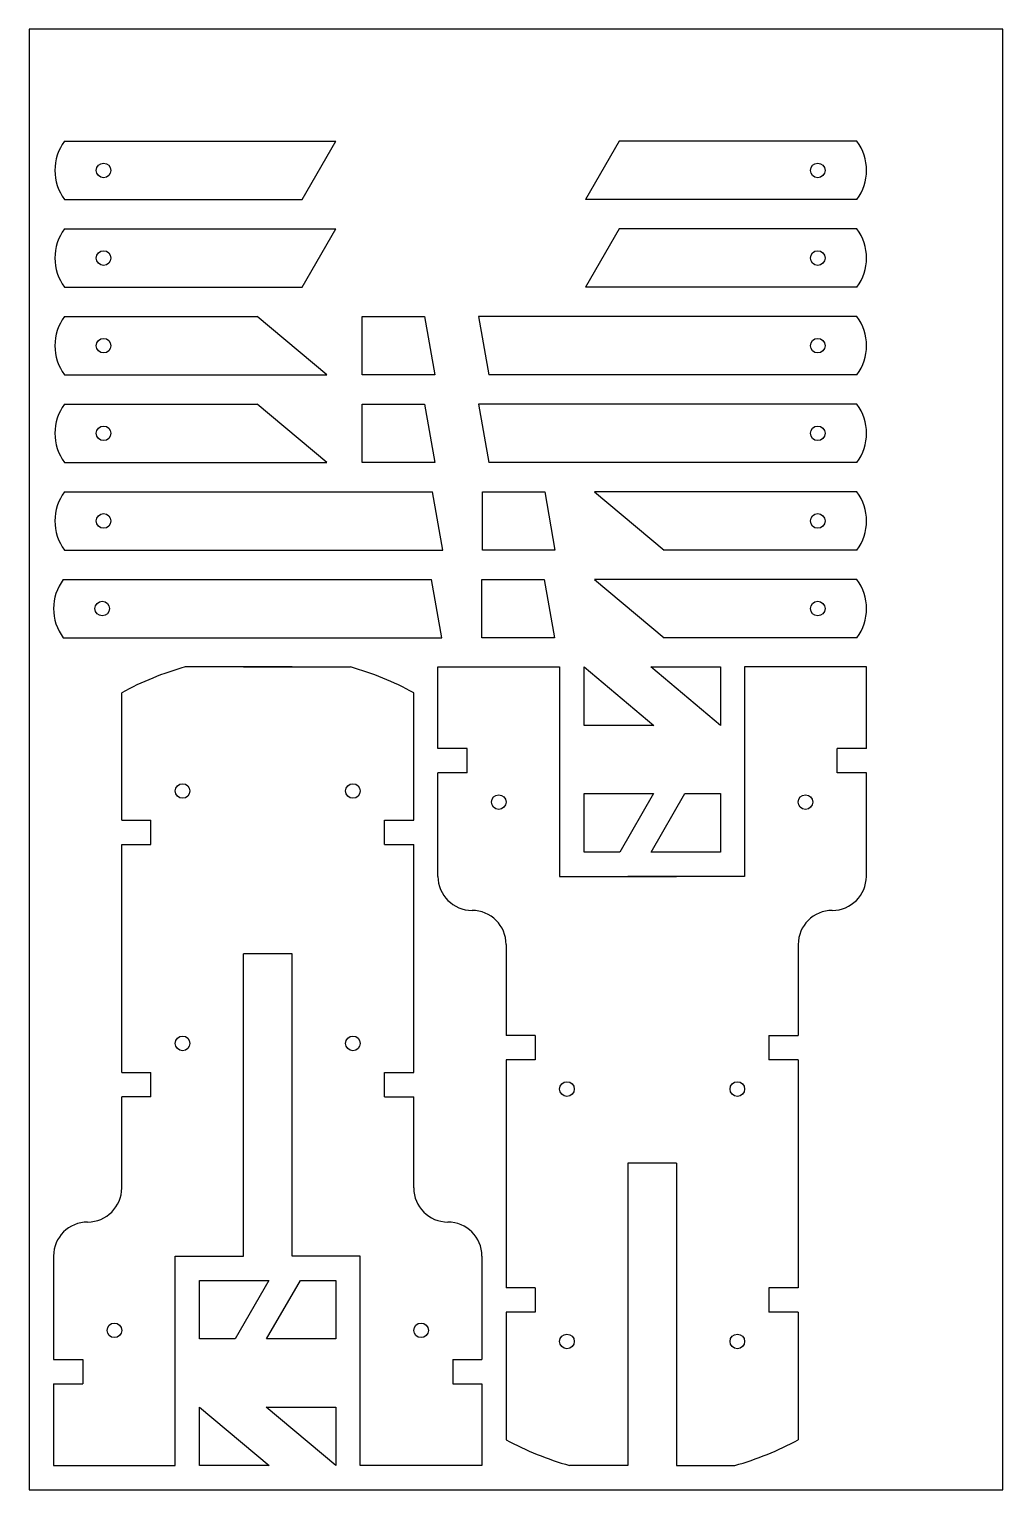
# Model space of a CAD drawing. Header units: millimetres. Extents: x -5 to 195, y -5 to 295.
import ezdxf

# ---------------------------------------------------------------- set-up
doc = ezdxf.new("R2010")
doc.units = ezdxf.units.MM
for name, color, linetype, lineweight, true_color in [('arbre_tron', 7, 'Continuous', 25, 0x000000), ('branche_b1', 7, 'Continuous', 25, 0x000000), ('branche_b2', 7, 'Continuous', 25, 0x000000), ('branche_b3', 7, 'Continuous', 25, 0x000000), ('branche_b4', 7, 'Continuous', 25, 0x000000), ('branche_h1', 7, 'Continuous', 25, 0x000000), ('branche_h2', 7, 'Continuous', 25, 0x000000), ('branche_h3', 7, 'Continuous', 25, 0x000000), ('branche_h4', 7, 'Continuous', 25, 0x000000), ('branche_m1', 7, 'Continuous', 25, 0x000000), ('branche_m2', 7, 'Continuous', 25, 0x000000), ('branche_m3', 7, 'Continuous', 25, 0x000000), ('branche_m4', 7, 'Continuous', 25, 0x000000), ('feuille_b1', 7, 'Continuous', 25, 0x000000), ('feuille_b2', 7, 'Continuous', 25, 0x000000), ('feuille_b3', 7, 'Continuous', 25, 0x000000), ('feuille_b4', 7, 'Continuous', 25, 0x000000), ('feuille_h1', 7, 'Continuous', 25, 0x000000), ('feuille_h2', 7, 'Continuous', 25, 0x000000), ('feuille_h3', 7, 'Continuous', 25, 0x000000), ('feuille_h4', 7, 'Continuous', 25, 0x000000), ('feuille_m1', 7, 'Continuous', 25, 0x000000), ('feuille_m2', 7, 'Continuous', 25, 0x000000), ('feuille_m3', 7, 'Continuous', 25, 0x000000), ('feuille_m4', 7, 'Continuous', 25, 0x000000), ('plan de travail', 3, 'Continuous', 25, 0x00ff00)]:
    doc.layers.add(name, color=color, linetype=linetype, lineweight=lineweight, true_color=true_color)

msp = doc.modelspace()

# ---------------------------------------------------------------- linework, layer by layer
at = {"layer": 'arbre_tron'}
for p, q in [((39, 164), (27.03, 164)), ((39, 164), (49, 164)), ((49, 164), (39, 164)), ((49, 164), (60.97, 164)), ((78.97, 164), (103.97, 164)), ((78.97, 147.25), (78.97, 164)), ((103.97, 164), (103.97, 121)), ((166.97, 164), (141.97, 164)), ((141.97, 164), (141.97, 121)), ((166.97, 147.25), (166.97, 164)), ((14, 132.53), (14, 158.71)), ((74, 132.53), (74, 158.71)), ((84.97, 147.25), (78.97, 147.25)), ((84.97, 142.25), (84.97, 147.25)), ((166.97, 147.25), (160.97, 147.25)), ((160.97, 142.25), (160.97, 147.25)), ((84.97, 142.25), (78.97, 142.25)), ((78.97, 121), (78.97, 142.25)), ((166.97, 142.25), (160.97, 142.25)), ((166.97, 121), (166.97, 142.25)), ((14, 132.53), (20, 132.53)), ((20, 127.53), (20, 132.53)), ((68, 132.53), (74, 132.53)), ((68, 127.53), (68, 132.53)), ((14, 127.53), (20, 127.53)), ((14, 80.69), (14, 127.53)), ((68, 127.53), (74, 127.53)), ((74, 80.69), (74, 127.53)), ((103.97, 121), (117.97, 121)), ((117.97, 121), (127.97, 121)), ((127.97, 121), (117.97, 121)), ((141.97, 121), (127.97, 121)), ((49, 105.09), (39, 105.09)), ((39, 43), (39, 105.09)), ((49, 43), (49, 105.09)), ((92.97, 107), (92.97, 88.31)), ((152.97, 107), (152.97, 88.31)), ((98.97, 88.31), (92.97, 88.31)), ((98.97, 88.31), (98.97, 83.31)), ((146.97, 88.31), (146.97, 83.31)), ((146.97, 88.31), (152.97, 88.31)), ((98.97, 83.31), (92.97, 83.31)), ((92.97, 83.31), (92.97, 36.47)), ((152.97, 83.31), (146.97, 83.31)), ((152.97, 83.31), (152.97, 36.47)), ((14, 80.69), (20, 80.69)), ((20, 75.69), (20, 80.69)), ((68, 80.69), (74, 80.69)), ((68, 75.69), (68, 80.69)), ((20, 75.69), (14, 75.69)), ((14, 57), (14, 75.69)), ((68, 75.69), (74, 75.69)), ((74, 57), (74, 75.69)), ((127.97, 62.09), (117.97, 62.09)), ((117.97, 62.09), (117.97, 0)), ((127.97, 62.09), (127.97, 0)), ((0, 43), (0, 21.75)), ((25, 0), (25, 43)), ((25, 43), (39, 43)), ((63, 43), (49, 43)), ((63, 0), (63, 43)), ((88, 43), (88, 21.75)), ((98.97, 36.47), (92.97, 36.47)), ((98.97, 36.47), (98.97, 31.47)), ((152.97, 36.47), (146.97, 36.47)), ((146.97, 36.47), (146.97, 31.47)), ((98.97, 31.47), (92.97, 31.47)), ((92.97, 31.47), (92.97, 5.29)), ((152.97, 31.47), (146.97, 31.47)), ((152.97, 31.47), (152.97, 5.29)), ((0, 21.75), (6, 21.75)), ((6, 21.75), (6, 16.75)), ((82, 21.75), (88, 21.75)), ((82, 21.75), (82, 16.75)), ((0, 16.75), (6, 16.75)), ((0, 16.75), (0, 0)), ((82, 16.75), (88, 16.75)), ((88, 16.75), (88, 0)), ((0, 0), (25, 0)), ((88, 0), (63, 0)), ((117.97, 0), (106, 0)), ((127.97, 0), (139.95, 0))]:
    msp.add_line(p, q, dxfattribs=at)
for centre in [(26.5, 138.53), (61.5, 138.53), (91.47, 136.25), (154.47, 136.25), (26.5, 86.69), (61.5, 86.69), (105.47, 77.31), (140.47, 77.31), (12.5, 27.75), (75.5, 27.75), (105.47, 25.47), (140.47, 25.47)]:
    msp.add_circle(centre, 1.5, dxfattribs=at)
for centre, radius, start, end in [((44, 103.5), 62.84, 105.6714, 118.518), ((44, 103.5), 62.84, 61.482, 74.3286), ((85.97, 121), 7, 180, 270), ((159.97, 121), 7, 270, 0), ((85.97, 107), 7, 0, 90), ((159.97, 107), 7, 90, 180), ((7, 57), 7, 270, 360), ((81, 57), 7, 180, 270), ((7, 43), 7, 90, 180), ((81, 43), 7, 360, 90), ((122.97, 60.5), 62.84, 241.482, 254.3286), ((122.97, 60.5), 62.84, 285.6714, 298.518)]:
    msp.add_arc(centre, radius, start, end, dxfattribs=at)
at = {"layer": 'branche_b1'}
for p, q in [((116.19, 254), (109.26, 242)), ((165, 254), (116.19, 254)), ((165, 242), (109.26, 242))]:
    msp.add_line(p, q, dxfattribs=at)
msp.add_circle((157, 248), 1.5, dxfattribs=at)
msp.add_arc((157, 248), 10, 323.1301, 36.8699, dxfattribs=at)
at = {"layer": 'branche_b2'}
for p, q in [((2.27, 272), (58.01, 272)), ((51.08, 260), (58.01, 272)), ((2.27, 260), (51.08, 260))]:
    msp.add_line(p, q, dxfattribs=at)
msp.add_circle((10.27, 266), 1.5, dxfattribs=at)
msp.add_arc((10.27, 266), 10, 143.1301, 216.8699, dxfattribs=at)
at = {"layer": 'branche_b3'}
for p, q in [((116.19, 272), (109.26, 260)), ((165, 272), (116.19, 272)), ((165, 260), (109.26, 260))]:
    msp.add_line(p, q, dxfattribs=at)
msp.add_circle((157, 266), 1.5, dxfattribs=at)
msp.add_arc((157, 266), 10, 323.1301, 36.8699, dxfattribs=at)
at = {"layer": 'branche_b4'}
for p, q in [((2.27, 254), (58.01, 254)), ((51.08, 242), (58.01, 254)), ((2.27, 242), (51.08, 242))]:
    msp.add_line(p, q, dxfattribs=at)
msp.add_circle((10.27, 248), 1.5, dxfattribs=at)
msp.add_arc((10.27, 248), 10, 143.1301, 216.8699, dxfattribs=at)
at = {"layer": 'branche_h1'}
for p, q in [((2.27, 218), (41.86, 218)), ((56.17, 206), (41.86, 218)), ((2.27, 206), (56.17, 206))]:
    msp.add_line(p, q, dxfattribs=at)
msp.add_circle((10.27, 212), 1.5, dxfattribs=at)
msp.add_arc((10.27, 212), 10, 143.1301, 216.8699, dxfattribs=at)
at = {"layer": 'branche_h2'}
for p, q in [((2.27, 236), (41.86, 236)), ((56.17, 224), (41.86, 236)), ((2.27, 224), (56.17, 224))]:
    msp.add_line(p, q, dxfattribs=at)
msp.add_circle((10.27, 230), 1.5, dxfattribs=at)
msp.add_arc((10.27, 230), 10, 143.1301, 216.8699, dxfattribs=at)
at = {"layer": 'branche_h3'}
for p, q in [((111.11, 200), (125.41, 188)), ((165, 200), (111.11, 200)), ((165, 188), (125.41, 188))]:
    msp.add_line(p, q, dxfattribs=at)
msp.add_circle((157, 194), 1.5, dxfattribs=at)
msp.add_arc((157, 194), 10, 323.1301, 36.8699, dxfattribs=at)
at = {"layer": 'branche_h4'}
for p, q in [((111.11, 182), (125.41, 170)), ((165, 182), (111.11, 182)), ((165, 170), (125.41, 170))]:
    msp.add_line(p, q, dxfattribs=at)
msp.add_circle((157, 176), 1.5, dxfattribs=at)
msp.add_arc((157, 176), 10, 323.1301, 36.8699, dxfattribs=at)
at = {"layer": 'branche_m1'}
for p, q in [((2, 182), (77.61, 182)), ((79.73, 170), (77.61, 182)), ((2, 170), (79.73, 170))]:
    msp.add_line(p, q, dxfattribs=at)
msp.add_circle((10, 176), 1.5, dxfattribs=at)
msp.add_arc((10, 176), 10, 143.1301, 216.8699, dxfattribs=at)
at = {"layer": 'branche_m2'}
for p, q in [((2.27, 200), (77.88, 200)), ((80, 188), (77.88, 200)), ((2.27, 188), (80, 188))]:
    msp.add_line(p, q, dxfattribs=at)
msp.add_circle((10.27, 194), 1.5, dxfattribs=at)
msp.add_arc((10.27, 194), 10, 143.1301, 216.8699, dxfattribs=at)
at = {"layer": 'branche_m3'}
for p, q in [((87.27, 236), (89.39, 224)), ((165, 236), (87.27, 236)), ((165, 224), (89.39, 224))]:
    msp.add_line(p, q, dxfattribs=at)
msp.add_circle((157, 230), 1.5, dxfattribs=at)
msp.add_arc((157, 230), 10, 323.1301, 36.8699, dxfattribs=at)
at = {"layer": 'branche_m4'}
for p, q in [((87.27, 218), (89.39, 206)), ((165, 218), (87.27, 218)), ((165, 206), (89.39, 206))]:
    msp.add_line(p, q, dxfattribs=at)
msp.add_circle((157, 212), 1.5, dxfattribs=at)
msp.add_arc((157, 212), 10, 323.1301, 36.8699, dxfattribs=at)
at = {"layer": 'feuille_b1'}
for p, q in [((122.77, 126), (129.7, 138)), ((129.7, 138), (137, 138)), ((137, 138), (137, 126)), ((137, 126), (122.77, 126))]:
    msp.add_line(p, q, dxfattribs=at)
at = {"layer": 'feuille_b2'}
for p, q in [((109, 138), (123.23, 138)), ((109, 126), (109, 138)), ((123.23, 138), (116.3, 126)), ((116.3, 126), (109, 126))]:
    msp.add_line(p, q, dxfattribs=at)
at = {"layer": 'feuille_b3'}
for p, q in [((43.77, 26), (50.7, 38)), ((50.7, 38), (58, 38)), ((58, 38), (58, 26)), ((58, 26), (43.77, 26))]:
    msp.add_line(p, q, dxfattribs=at)
at = {"layer": 'feuille_b4'}
for p, q in [((30, 38), (44.23, 38)), ((30, 26), (30, 38)), ((44.23, 38), (37.3, 26)), ((37.3, 26), (30, 26))]:
    msp.add_line(p, q, dxfattribs=at)
at = {"layer": 'feuille_h1'}
for p, q in [((109, 164), (123.3, 152)), ((109, 152), (109, 164)), ((123.3, 152), (109, 152))]:
    msp.add_line(p, q, dxfattribs=at)
at = {"layer": 'feuille_h2'}
for p, q in [((122.7, 164), (137, 164)), ((137, 152), (122.7, 164)), ((137, 164), (137, 152))]:
    msp.add_line(p, q, dxfattribs=at)
at = {"layer": 'feuille_h3'}
for p, q in [((30, 12), (44.3, 0)), ((30, 0), (30, 12)), ((44.3, 0), (30, 0))]:
    msp.add_line(p, q, dxfattribs=at)
at = {"layer": 'feuille_h4'}
for p, q in [((43.7, 12), (58, 12)), ((58, 0), (43.7, 12)), ((58, 12), (58, 0))]:
    msp.add_line(p, q, dxfattribs=at)
at = {"layer": 'feuille_m1'}
for p, q in [((63.39, 236), (76.2, 236)), ((63.39, 224), (63.39, 236)), ((76.2, 236), (78.31, 224)), ((78.31, 224), (63.39, 224))]:
    msp.add_line(p, q, dxfattribs=at)
at = {"layer": 'feuille_m2'}
for p, q in [((63.39, 218), (76.2, 218)), ((63.39, 206), (63.39, 218)), ((76.2, 218), (78.31, 206)), ((78.31, 206), (63.39, 206))]:
    msp.add_line(p, q, dxfattribs=at)
at = {"layer": 'feuille_m3'}
for p, q in [((88.09, 200), (100.9, 200)), ((88.09, 188), (88.09, 200)), ((100.9, 200), (103.01, 188)), ((103.01, 188), (88.09, 188))]:
    msp.add_line(p, q, dxfattribs=at)
at = {"layer": 'feuille_m4'}
for p, q in [((88, 182), (100.81, 182)), ((88, 170), (88, 182)), ((100.81, 182), (102.92, 170)), ((102.92, 170), (88, 170))]:
    msp.add_line(p, q, dxfattribs=at)
at = {"layer": 'plan de travail'}
for p, q in [((195, 295), (-5, 295)), ((-5, 295), (-5, -5)), ((195, -5), (195, 295)), ((-5, -5), (195, -5))]:
    msp.add_line(p, q, dxfattribs=at)

doc.saveas('drawing.dxf')
